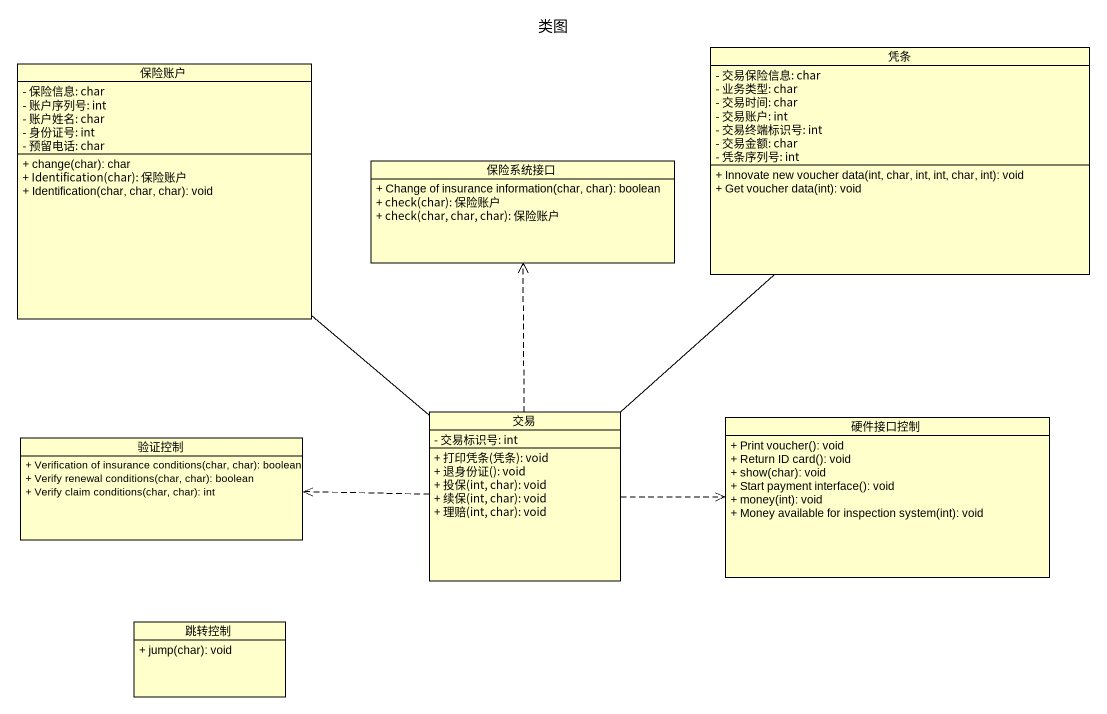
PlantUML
@startuml
title 类图
hide circle
hide empty members
skinparam classAttributeIconSize 0
class 保险账户 {
  - 保险信息: char
  - 账户序列号: int
  - 账户姓名: char
  - 身份证号: int
  - 预留电话: char
  + change(char): char
  + Identification(char): 保险账户
  + Identification(char, char, char): void
}
class 凭条 {
  - 交易保险信息: char
  - 业务类型: char
  - 交易时间: char
  - 交易账户: int
  - 交易终端标识号: int
  - 交易金额: char
  - 凭条序列号: int
  + Innovate new voucher data(int, char, int, int, char, int): void
  + Get voucher data(int): void
}
class 保险系统接口 {
  + Change of insurance information(char, char): boolean
  + check(char): 保险账户
  + check(char, char, char): 保险账户
}
class 验证控制 {
  + Verification of insurance conditions(char, char): boolean
  + Verify renewal conditions(char, char): boolean
  + Verify claim conditions(char, char): int
}
class 交易 {
  - 交易标识号: int
  + 打印凭条(凭条): void
  + 退身份证(): void
  + 投保(int, char): void
  + 续保(int, char): void
  + 理赔(int, char): void
}
class 硬件接口控制 {
  + Print voucher(): void
  + Return ID card(): void
  + show(char): void
  + Start payment interface(): void
  + money(int): void
  + Money available for inspection system(int): void
}
class 跳转控制 {
  + jump(char): void
}
交易 -up- 保险账户
交易 -up- 凭条
交易 .up.> 保险系统接口
交易 .left.> 验证控制
交易 .right.> 硬件接口控制
@enduml
